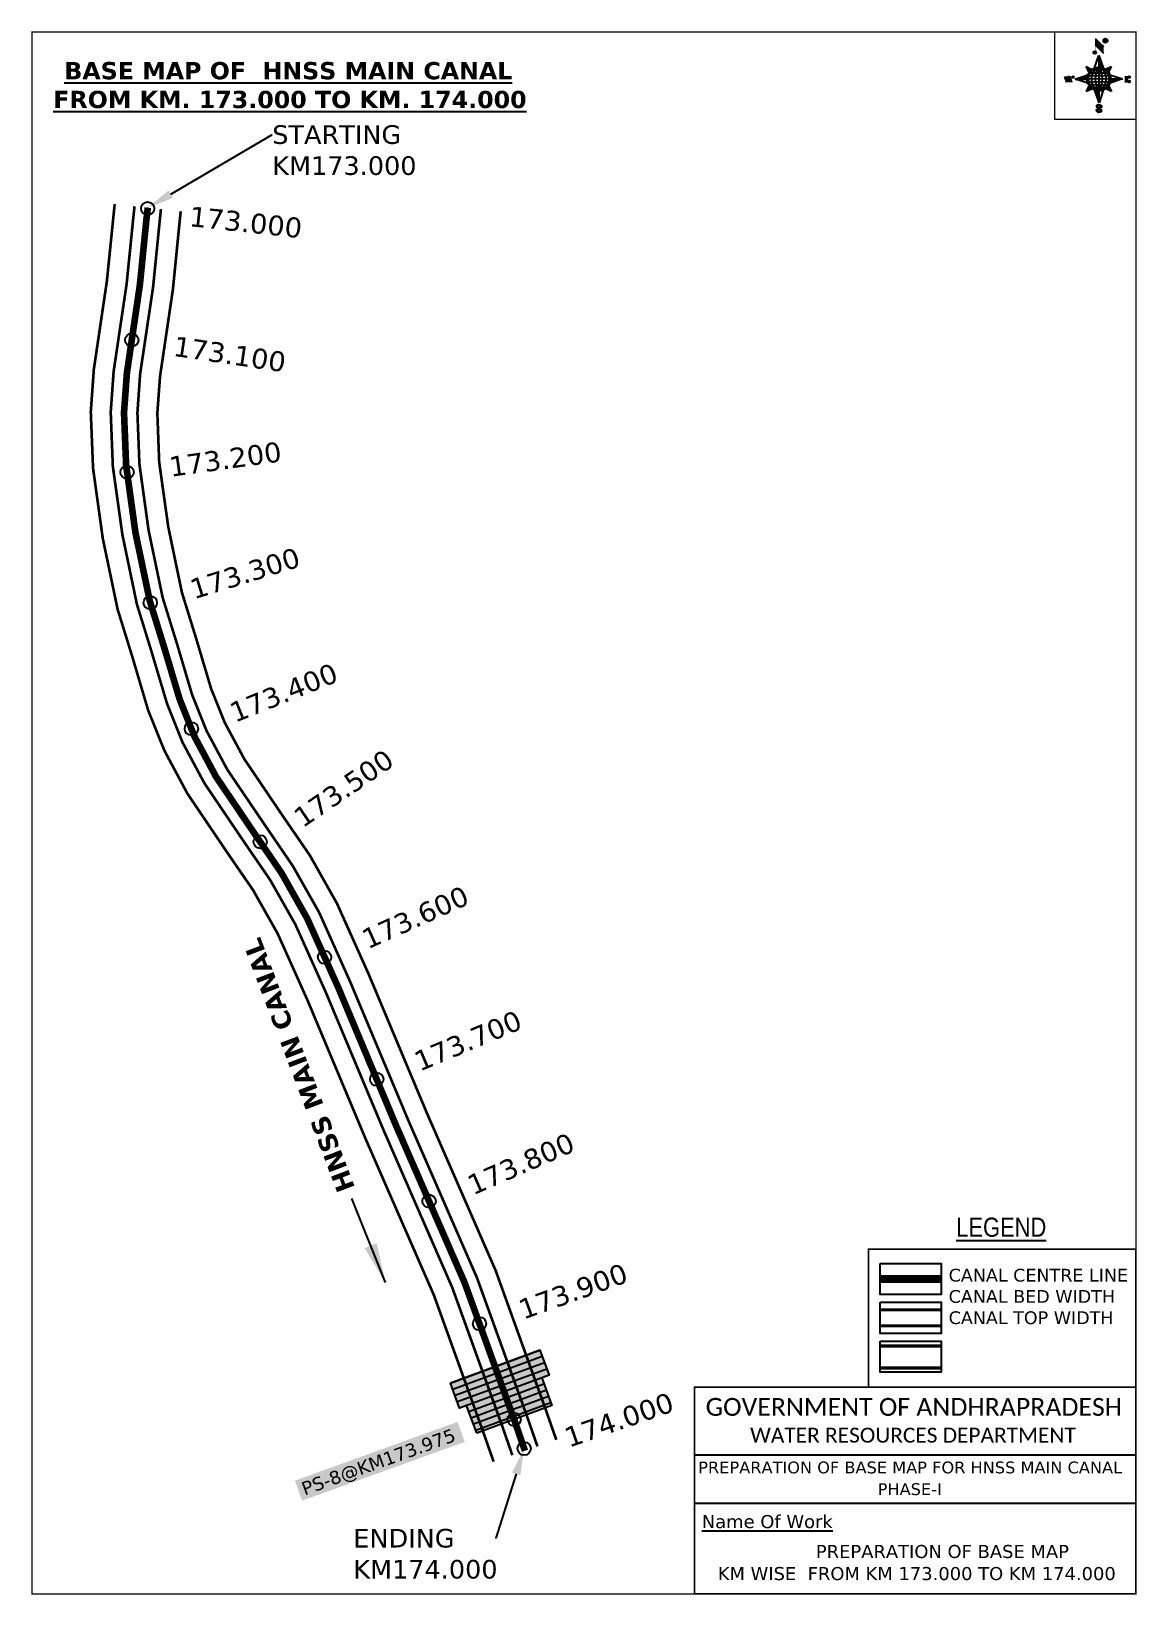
# Model space of a CAD drawing. Header units: inches. Extents: x 750606 to 751439, y 1659802 to 1660978.
import ezdxf
from ezdxf import colors
from ezdxf.entities.mleader import LeaderData, LeaderLine
from ezdxf.enums import TextEntityAlignment as Align
from ezdxf.math import Vec2, Vec3

# ---------------------------------------------------------------- set-up
doc = ezdxf.new("R2010")
doc.units = ezdxf.units.IN
doc.header["$MEASUREMENT"] = 0
doc.header["$PDMODE"] = 32
doc.header["$PDSIZE"] = 10
doc.linetypes.add('HIDDEN2', pattern=[0.1875, 0.125, -0.0625])
for name, color, linetype in [('AQUADUCT', 1, 'Continuous'), ('bord', 1, 'Continuous'), ('CANAL1', 1, 'Continuous'), ('CSMark', 72, 'Continuous'), ('DCBMS', 232, 'Continuous'), ('PAGE', 7, 'Continuous'), ('STRUCTURE', 5, 'Continuous'), ('TEXT', 7, 'Continuous')]:
    doc.layers.add(name, color=color, linetype=linetype)
doc.styles.add('ARIALN', font='ARIALN_1.TTF')
doc.styles.get("Standard").update_dxf_attribs({"font": 'verdana_0.ttf'})
doc.dimstyles.get("Standard").update_dxf_attribs({"dimtxt": 0.18, "dimasz": 0.18, "dimexe": 0.18, "dimexo": 0.0625, "dimgap": 0.09, "dimtad": 0, "dimtih": 1, "dimtoh": 1, "dimdec": 4, "dimzin": 0, "dimdsep": 46, "dimtxsty": 'Standard', "dimcen": 0.09, "dimadec": 0, "dimazin": 0, "dimtfac": 1, "dimtdec": 4, "dimtofl": 0, "dimtmove": 0, "dimatfit": 3, "dimfxl": 0, "dimtolj": 1, "dimtzin": 0, "dimarcsym": 0})
pattern_1 = [(267.297113149, (-8720374.938, 50637915.138), (10.5367255337, -0.497431438), [])]
pattern_2 = [(357.297113149, (-8720374.938, 50637915.138), (0.497431438, 10.5367255337), [])]

# ---------------------------------------------------------------- blocks, each defined once
blk = doc.blocks.new('*X16')
at = {"color": 0, "linetype": 'Continuous'}
for p, q in [((6321.6, 240.5), (6322.3, 241.2)), ((6321.6, 240.3), (6322.3, 241)), ((6321.6, 240.1), (6322.3, 240.8)), ((6321.6, 239.9), (6322.4, 240.7)), ((6321.6, 239.8), (6322.4, 240.6)), ((6321.6, 239.6), (6322.5, 240.5)), ((6321.6, 239.4), (6322.5, 240.3)), ((6321.6, 239.2), (6322.6, 240.2)), ((6321.7, 239.1), (6322.6, 240.1)), ((6321.8, 240.8), (6322.4, 241.4)), ((6321.8, 239), (6322.7, 240)), ((6321.8, 239), (6322.8, 239.9)), ((6321.9, 238.9), (6322.9, 239.8)), ((6322, 238.8), (6323, 239.7)), ((6322.1, 241.3), (6322.4, 241.6)), ((6322.1, 238.7), (6323.1, 239.6)), ((6322.2, 238.6), (6323.1, 239.6)), ((6322.3, 238.5), (6323.2, 239.5)), ((6322.4, 238.5), (6323.3, 239.4)), ((6322.5, 238.4), (6323.4, 239.3)), ((6322.7, 238.4), (6323.6, 239.3)), ((6322.8, 238.3), (6323.7, 239.2)), ((6322.9, 238.3), (6323.8, 239.1)), ((6323.1, 238.2), (6323.9, 239.1)), ((6323.2, 238.2), (6324, 239)), ((6323.3, 238.2), (6324.2, 239)), ((6323.5, 238.1), (6324.3, 238.9)), ((6323.7, 238.1), (6324.4, 238.9)), ((6323.8, 238.1), (6324.6, 238.8)), ((6324.1, 238.2), (6324.7, 238.8)), ((6324.3, 238.3), (6324.9, 238.8)), ((6324.6, 238.3), (6325.1, 238.8)), ((6324.8, 238.4), (6325.2, 238.8)), ((6325.1, 238.5), (6325.4, 238.8)), ((6325.4, 238.6), (6325.6, 238.8))]:
    blk.add_line(p, q, dxfattribs=at)
blk = doc.blocks.new('*X15')
at = {"color": 0, "linetype": 'Continuous'}
for p, q in [((6324.4, 240.3), (6324.5, 240.4)), ((6324.6, 240.3), (6324.8, 240.5)), ((6324.7, 240.2), (6325, 240.5)), ((6324.8, 240.2), (6325.2, 240.6)), ((6325, 240.1), (6325.5, 240.6)), ((6325.1, 240.1), (6325.6, 240.6)), ((6325.2, 240), (6325.8, 240.6)), ((6325.3, 240), (6326, 240.6)), ((6325.4, 239.9), (6326.1, 240.6)), ((6325.5, 239.8), (6326.2, 240.5)), ((6325.6, 239.8), (6326.3, 240.5)), ((6325.7, 239.7), (6326.5, 240.4)), ((6325.9, 239.6), (6326.6, 240.3)), ((6326, 239.5), (6326.7, 240.3)), ((6326, 239.4), (6326.8, 240.2)), ((6326.1, 239.3), (6327, 240.2)), ((6326.2, 239.3), (6327.1, 240.1)), ((6326.3, 239.2), (6327.1, 240)), ((6326.4, 239.1), (6327.2, 239.9)), ((6326.5, 239), (6327.3, 239.8)), ((6326.5, 238.9), (6327.4, 239.7)), ((6326.6, 238.8), (6327.5, 239.6)), ((6326.7, 238.7), (6327.5, 239.5)), ((6326.8, 238.6), (6327.6, 239.4)), ((6326.8, 238.5), (6327.7, 239.3)), ((6326.8, 236.5), (6327.4, 237)), ((6326.9, 238.3), (6327.8, 239.2)), ((6326.9, 238.2), (6327.9, 239.1)), ((6326.9, 236.8), (6327.6, 237.4)), ((6327, 238.1), (6327.8, 239)), ((6327, 237.9), (6327.8, 238.8)), ((6327, 237.8), (6327.8, 238.6)), ((6327, 237.6), (6327.8, 238.4)), ((6327, 237.4), (6327.8, 238.2)), ((6327, 237.3), (6327.8, 238)), ((6327, 237.1), (6327.8, 237.9))]:
    blk.add_line(p, q, dxfattribs=at)
blk = doc.blocks.new('H')
at = {"layer": 'bord', "extrusion": (0.000427885, 0.004792, 0.999988)}
h = blk.add_hatch(dxfattribs=at)
h.set_pattern_fill('LINE', color=8, scale=84.387686, angle=-2.7029, style=0)
h.set_pattern_definition(pattern_2)
h.paths.add_polyline_path([(-492, 786, -0.090992), (-448, 775), (-486, 912)])
h = blk.add_hatch(dxfattribs=at)
h.set_pattern_fill('LINE', color=8, scale=84.387686, angle=-92.7029, style=0)
h.set_pattern_definition(pattern_1)
h.paths.add_polyline_path([(-625, 665, -0.090992), (-615, 710), (-751, 671)])
h = blk.add_hatch(dxfattribs=at)
h.set_pattern_fill('LINE', color=8, scale=84.387686, angle=-2.7029, style=0)
h.set_pattern_definition(pattern_2)
h.paths.add_polyline_path([(-504, 533, -0.090992), (-549, 543), (-510, 406)])
h = blk.add_hatch(dxfattribs=at)
h.set_pattern_fill('LINE', color=8, scale=84.387686, angle=-92.7029, style=0)
h.set_pattern_definition(pattern_1)
h.paths.add_polyline_path([(-246, 647), (-372, 653, -0.090992), (-382, 609)])
for p, q in [((-519, 1020, -1217), (-435, 927, -1216)), ((-516, 1087, -1217), (-432, 994, -1217)), ((-538, 774, -1216), (-487, 906, -1216)), ((-487, 906, -1216), (-493, 780, -1216)), ((-487, 906, -1216), (-448, 769, -1216)), ((-865, 701, -1215), (-847, 638, -1215)), ((-847, 700, -1215), (-829, 637, -1215)), ((-829, 699, -1215), (-811, 636, -1215)), ((-829, 699, -1215), (-811, 698, -1215)), ((-811, 698, -1215), (-794, 635, -1215)), ((-752, 665, -1215), (-615, 704, -1215)), ((-627, 794, -1216), (-567, 760, -1216)), ((-627, 794, -1216), (-584, 747, -1215)), ((-599, 731, -1215), (-627, 794, -1216)), ((-421, 753, -1216), (-359, 781, -1216)), ((-359, 781, -1216), (-405, 739, -1216)), ((-359, 781, -1216), (-392, 721, -1215)), ((-379, 693, -1215), (-246, 641, -1215)), ((-213, 669, -1215), (-217, 601, -1215)), ((-752, 665, -1215), (-625, 659, -1215)), ((-619, 614, -1215), (-752, 665, -1215)), ((-639, 526, -1214), (-606, 585, -1215)), ((-639, 526, -1214), (-593, 568, -1215)), ((-577, 553, -1215), (-639, 526, -1214)), ((-511, 400, -1214), (-549, 537, -1214)), ((-460, 533, -1215), (-511, 400, -1214)), ((-505, 527, -1214), (-511, 400, -1214)), ((-371, 513, -1214), (-431, 546, -1215)), ((-371, 513, -1214), (-414, 560, -1215)), ((-399, 576, -1215), (-371, 513, -1214)), ((-246, 641, -1215), (-383, 603, -1215)), ((-373, 647, -1215), (-246, 641, -1215)), ((-197, 600, -1215), (-194, 668, -1215))]:
    blk.add_line(p, q, dxfattribs=at)
at = {"layer": 'bord', "color": 8, "linetype": 'ByBlock', "extrusion": (0.000427885, 0.004792, 0.999988)}
for p, q in [((-375, 679, -1215), (-620, 691, -1215)), ((-386, 711, -1215), (-605, 722, -1215)), ((-411, 744, -1216), (-578, 752, -1216)), ((-493, 780, -1216), (-505, 527, -1214)), ((-373, 647, -1215), (-625, 659, -1215)), ((-378, 616, -1215), (-623, 628, -1215)), ((-392, 585, -1215), (-611, 595, -1215)), ((-420, 555, -1215), (-587, 562, -1215))]:
    blk.add_line(p, q, dxfattribs=at)
at = {"layer": 'bord', "extrusion": (0.000427885, 0.004792, 0.999988), "elevation": -1212}
for points, const_width in [([(-522, 960), (-516, 1093)], 1.61), ([(-434, 933), (-428, 1066)], 1.61), ([(-870, 707), (-846, 706)], 0.642), ([(-829, 643), (-821, 678)], 0.642), ([(-793, 641), (-782, 694)], 0.642), ([(-223, 676), (-174, 673)], 0.706), ([(-829, 643), (-855, 644)], 0.642), ([(-811, 642), (-784, 641)], 0.642), ([(-177, 605), (-226, 607)], 0.706), ([(-195, 645), (-185, 644)], 0.706)]:
    blk.add_lwpolyline(points, dxfattribs=dict(at, const_width=const_width))
for points, const_width in [([(-414, 1073, 1), (-398, 1058, 1)], 22.3), ([(-530, 950, 1), (-520, 939, 1)], 14.8), ([(-776, 697, 1), (-769, 690, 1)], 8.9), ([(-180, 618, 1), (-173, 611, 1)], 9.79), ([(-178, 667, 1), (-171, 660, 1)], 9.79), ([(-490, 362, 1), (-498, 369, 1)], 11.1), ([(-525, 322, 1), (-533, 329, 1)], 11.1)]:
    blk.add_lwpolyline(points, format="xyb", close=True, dxfattribs=dict(at, const_width=const_width))
for points in [[(-537, 317), (-531, 310), (-520, 307), (-505, 307), (-494, 310), (-486, 318), (-487, 326), (-491, 333), (-494, 336), (-503, 341), (-522, 347), (-530, 352), (-534, 355), (-537, 363), (-537, 373), (-530, 381), (-520, 384), (-504, 384), (-493, 380), (-487, 373)], [(-522, 348), (-526, 354), (-528, 361), (-528, 371), (-526, 375), (-521, 381), (-515, 384)], [(-505, 307), (-499, 312), (-497, 319), (-497, 327), (-501, 335), (-509, 343)]]:
    blk.add_lwpolyline(points, dxfattribs=at)
at = {"layer": 'bord', "extrusion": (0.000427885, 0.004792, 0.999988)}
for centre, radius in [((-406, 1065, -1212), 22.3), ((-525, 944, -1212), 14.8), ((-773, 694, -1212), 8.9), ((-498, 659, -1212), 127), ((-177, 615, -1212), 9.79), ((-174, 663, -1212), 9.79), ((-494, 365, -1212), 11.1), ((-529, 325, -1212), 11.1)]:
    blk.add_circle(centre, radius, dxfattribs=at)
at = {"layer": 'bord', "color": 8, "linetype": 'ByBlock', "extrusion": (0.000427885, 0.004792, 0.999988)}
for centre, radius, start, end in [((-482, 658, -1212), 128, 94.9254, 259.6691), ((-437, 656, -1212), 141, 113.2864, 241.308), ((-316, 651, -1212), 222, 142.5892, 212.0053), ((-560, 662, -1212), 141, 293.2864, 61.308), ((-681, 668, -1212), 222, 322.5892, 32.0053), ((-515, 660, -1212), 128, 274.9254, 79.6691)]:
    blk.add_arc(centre, radius, start, end, dxfattribs=at)
at = {"layer": 'bord', "extrusion": (0.000427885, 0.004792, 0.999988)}
for points in [[(-516, 1093, -1212), (-431, 1000, -1212), (-519, 1026, -1212), (-434, 933, -1212)], [(-864, 707, -1212), (-846, 706, -1212), (-846, 644, -1212), (-829, 643, -1212)], [(-829, 705, -1212), (-811, 704, -1212), (-811, 642, -1212), (-793, 641, -1212)], [(-193, 674, -1212), (-197, 606, -1212), (-213, 675, -1212), (-216, 607, -1212)]]:
    blk.add_solid(points, dxfattribs=at)
at = {"layer": 'bord', "extrusion": (0.000427885, 0.004792, 0.999988), "xscale": 7.977342409717546, "yscale": 7.977342408231451, "zscale": 7.977342408476333, "rotation": 138.0840426661453}
for name, p in [('*X15', (38301, -31929, -1212)), ('*X16', (38314, -31951, -1212))]:
    blk.add_blockref(name, p, dxfattribs=at)

msp = doc.modelspace()

# ---------------------------------------------------------------- hatches: boundary and pattern name
at = {"layer": 'STRUCTURE'}
h = msp.add_hatch(color=0, dxfattribs=at)
h.set_gradient(color1=(255, 0, 127), tint=1, name='HEMISPHERICAL')
h.paths.add_polyline_path([(750941.8, 1659923.3), (750934.1, 1659944.1), (750928.9, 1659942.2), (750922, 1659960.9), (750989.3, 1659985.7), (750996.2, 1659967), (750990.7, 1659964.9), (750998.4, 1659944.2)])
h = msp.add_hatch(color=5, dxfattribs=at)
h.paths.add_polyline_path([(750992.7, 1659976.3), (750991, 1659981), (750923.8, 1659956.3), (750925.5, 1659951.6)])
h.paths.add_polyline_path([(750996.2, 1659967), (750994.5, 1659971.6), (750927.2, 1659946.9), (750928.9, 1659942.2), (750934.1, 1659944.1)])
h.paths.add_polyline_path([(750994.2, 1659955.6), (750992.4, 1659960.2), (750935.9, 1659939.4), (750937.6, 1659934.7)])
h.paths.add_polyline_path([(750939.3, 1659930), (750941, 1659925.3), (750997.6, 1659946.2), (750995.9, 1659950.9)])

# ---------------------------------------------------------------- linework, layer by layer
at = {"color": 3}
for p in [(750694.1, 1660844.8), (750682.1, 1660745.8), (750678.6, 1660646.4), (750696.1, 1660548.2), (750727, 1660453.4), (750778.8, 1660368.3), (750827.3, 1660281.4), (750866.5, 1660189.6), (750905.9, 1660097.9), (750943.9, 1660005.7), (750977.5, 1659911.7)]:
    msp.add_point(p, dxfattribs=at)
at = {"layer": 'CANAL1', "color": 200, "const_width": 2}
for points in [[(750669.3, 1660848.1), (750668.3, 1660838.4), (750663.4, 1660790), (750653.6, 1660723.8), (750651.3, 1660691.6), (750653, 1660649.4), (750660.3, 1660596.7), (750671.5, 1660543.2), (750682.8, 1660506.7), (750694.5, 1660467.2), (750706.7, 1660436.9), (750724, 1660404.6), (750753.6, 1660360.8), (750773.6, 1660331.7), (750791.9, 1660299.3), (750814.5, 1660248.9), (750858.1, 1660144.9), (750909.5, 1660027.3), (750946.3, 1659925.3), (750954.5, 1659901.9)], [(750719, 1660842.7), (750718, 1660833.2), (750713.1, 1660783.8), (750703.4, 1660718.3), (750701.4, 1660690.8), (750702.8, 1660653.8), (750709.6, 1660605.3), (750719.9, 1660555.8), (750730.6, 1660521.3), (750741.8, 1660483.7), (750752.1, 1660458), (750766.9, 1660430.5), (750795, 1660388.9), (750816.1, 1660358.2), (750836.6, 1660321.9), (750860.4, 1660268.8), (750904.1, 1660164.6), (750956, 1660045.8), (750993.4, 1659942), (751001.7, 1659918.3)]]:
    msp.add_lwpolyline(points, dxfattribs=at)
at = {"layer": 'CANAL1', "color": 5, "const_width": 2}
for points in [[(750684.2, 1660846.5), (750683.2, 1660836.8), (750678.3, 1660788.2), (750668.5, 1660722.2), (750666.3, 1660691.4), (750667.9, 1660650.7), (750675.1, 1660599.3), (750686, 1660547), (750697.1, 1660511.1), (750708.7, 1660472.2), (750720.3, 1660443.2), (750736.8, 1660412.4), (750766, 1660369.2), (750786.3, 1660339.6), (750805.3, 1660306.1), (750828.3, 1660254.8), (750871.9, 1660150.8), (750923.4, 1660032.8), (750960.4, 1659930.3), (750968.6, 1659906.8)], [(750987.5, 1659913.4), (750979.3, 1659937), (750942, 1660040.2), (750890.3, 1660158.7), (750846.6, 1660262.8), (750823.2, 1660315.1), (750803.3, 1660350.2), (750782.6, 1660380.5), (750754, 1660422.7), (750738.5, 1660451.7), (750727.6, 1660478.8), (750716.3, 1660516.9), (750705.4, 1660552), (750694.8, 1660602.7), (750687.9, 1660652.5), (750686.4, 1660691), (750688.4, 1660720), (750698.2, 1660785.7), (750703.1, 1660834.7), (750704.1, 1660844.3)]]:
    msp.add_lwpolyline(points, dxfattribs=at)
at = {"layer": 'CANAL1', "color": 1, "linetype": 'HIDDEN2', "ltscale": 100, "const_width": 5}
msp.add_lwpolyline([(750694.2, 1660845.4), (750693.1, 1660835.8), (750688.2, 1660786.9), (750678.5, 1660721.1), (750676.3, 1660691.2), (750677.9, 1660651.6), (750684.9, 1660601), (750695.7, 1660549.5), (750706.7, 1660514), (750718.2, 1660475.5), (750729.4, 1660447.4), (750745.4, 1660417.5), (750774.3, 1660374.8), (750794.8, 1660344.9), (750814.2, 1660310.6), (750837.5, 1660258.8), (750881.1, 1660154.7), (750932.7, 1660036.5), (750969.9, 1659933.7), (750978.1, 1659910.1)], dxfattribs=at)
at = {"layer": 'CANAL1', "color": 1, "linetype": 'HIDDEN2', "ltscale": 100, "const_width": 6, "elevation": -0.4}
msp.add_lwpolyline([(751291.5, 1660039.4), (751245.5, 1660039.4)], dxfattribs=at)
at = {"layer": 'CANAL1', "color": 5, "const_width": 2.4, "elevation": -0.4}
for points in [[(751291.5, 1660016.1), (751245.5, 1660016.1)], [(751291.5, 1660004.1), (751245.5, 1660004.1)]]:
    msp.add_lwpolyline(points, dxfattribs=at)
at = {"layer": 'CANAL1', "color": 200, "const_width": 2.4, "elevation": -0.4}
for points in [[(751291.5, 1659988.9), (751245.5, 1659988.9)], [(751291.5, 1659972.4), (751245.5, 1659972.4)]]:
    msp.add_lwpolyline(points, dxfattribs=at)
at = {"layer": 'PAGE', "const_width": 1}
msp.add_lwpolyline([(750607, 1660977.6), (750607, 1659802.4), (751438, 1659802.4), (751438, 1660977.6), (750607, 1660977.6)], dxfattribs=at)
at = {"layer": 'PAGE'}
for points, const_width in [([(751438, 1660977.6), (751376.9, 1660977.6), (751376.9, 1660911.9), (751438, 1660911.9)], 1), ([(751438, 1659958), (751236.7, 1659958), (751236.7, 1660061.8), (751438, 1660061.8)], 1.2), ([(751105.8, 1659958), (751438, 1659958), (751438, 1659802.4), (751105.8, 1659802.4)], 1.2)]:
    msp.add_lwpolyline(points, close=True, dxfattribs=dict(at, const_width=const_width))
at = {"layer": 'PAGE', "elevation": -0.4}
for points in [[(751245.5, 1660051.1), (751291.5, 1660051.1), (751291.5, 1660027.6), (751245.5, 1660027.6)], [(751245.5, 1660021.9), (751291.5, 1660021.9), (751291.5, 1659998.4), (751245.5, 1659998.4)], [(751245.5, 1659992.6), (751291.5, 1659992.6), (751291.5, 1659969.1), (751245.5, 1659969.1)]]:
    msp.add_lwpolyline(points, close=True, dxfattribs=at)
at = {"layer": 'PAGE'}
for points in [[(751105.8, 1659907), (751438, 1659907)], [(751105.8, 1659870.7), (751438, 1659870.7)]]:
    msp.add_lwpolyline(points, dxfattribs=at)
at = {"layer": 'STRUCTURE', "color": 0}
for points in [[(750989.3, 1659985.7), (750922, 1659960.9)], [(750941.8, 1659923.3), (750934.1, 1659944.1), (750928.9, 1659942.2), (750922, 1659960.9), (750989.3, 1659985.7), (750996.2, 1659967), (750990.7, 1659964.9), (750998.4, 1659944.2), (750941.8, 1659923.3)], [(750989.3, 1659985.7), (750922, 1659960.9)], [(750991, 1659981), (750923.8, 1659956.3)], [(750992.7, 1659976.3), (750925.5, 1659951.6)], [(750994.5, 1659971.6), (750927.2, 1659946.9)], [(750996.2, 1659967), (750928.9, 1659942.2)], [(750992.4, 1659960.2), (750935.9, 1659939.4)], [(750994.2, 1659955.6), (750937.6, 1659934.7)], [(750995.9, 1659950.9), (750939.3, 1659930)], [(750997.6, 1659946.2), (750941, 1659925.3)]]:
    msp.add_lwpolyline(points, dxfattribs=at)
msp.add_point((750969.9, 1659933.7), dxfattribs=at)

# ---------------------------------------------------------------- block references
at = {"layer": 'AQUADUCT', "color": 1, "xscale": 0.0703495379661093, "yscale": 0.07034953800030053, "zscale": 0.07034953795990817, "rotation": 3.078330607406165}
msp.add_blockref('H', (751447.6, 1660898.2, 85.4), dxfattribs=at)

# ---------------------------------------------------------------- texts
at = {"layer": 'CANAL1', "insert": (750837.6, 1660102.1), "char_height": 14, "width": 205.129, "attachment_point": 1, "rotation": 110.7613}
msp.add_mtext('\\pi0.96322;{\\fVerdana|b1|i0|c0|p34;HNSS MAIN CANAL}', dxfattribs=at)
at = {"layer": 'CSMark', "color": 1}
for s, rotation, p in [('173.000', 353.8489, (750725.7, 1660839)), ('173.100', 351.5776, (750713.8, 1660741.4)), ('173.200', 7.9404, (750710.4, 1660650.3)), ('173.300', 17.1917, (750726.7, 1660557.8)), ('173.400', 21.868, (750757, 1660464.7)), ('173.500', 34.4718, (750806.5, 1660384.5)), ('173.600', 24.1461, (750856.7, 1660294.1)), ('173.700', 22.7476, (750895.9, 1660202.2)), ('173.800', 23.5908, (750936, 1660109)), ('173.900', 19.8537, (750974.3, 1660015.7)), ('174.000', 19.2077, (751008.7, 1659919.4))]:
    msp.add_text(s, height=15, rotation=rotation, dxfattribs=at).set_placement(p, align=Align.MIDDLE_LEFT)
at = {"layer": 'PAGE', "extrusion": (0.000201441, 0.004807, 0.999988), "style": 'ARIALN'}
msp.add_text('%%ULEGEND', height=14.4, rotation=359.9999, dxfattribs=at).set_placement((751336.6, 1660058.4, 8131.1), align=Align.MIDDLE)
at = {"layer": 'PAGE', "extrusion": (0.000201441, 0.004807, 0.999988)}
for s, height, p in [('PREPARATION OF BASE MAP FOR HNSS MAIN CANAL', 8.878, (751108.5, 1659873.2, 8130.1)), ('%%UName Of Work', 9.822, (751111.2, 1659832, 8128.8))]:
    msp.add_text(s, height=height, rotation=359.9999, dxfattribs=at).set_placement(p)
for s, height, p in [('PHASE-I', 8.88, (751267.7, 1659861.3, 8130.1)), ('PREPARATION OF BASE MAP', 9.822, (751292.3, 1659814.4, 8128.9)), ('KM WISE  FROM KM 173.000 TO KM 174.000', 9.822, (751273, 1659797.8, 8128.9))]:
    msp.add_text(s, height=height, rotation=359.9999, dxfattribs=at).set_placement(p, align=Align.MIDDLE_CENTER)
at = {"layer": 'PAGE', "extrusion": (0.000201441, 0.004807, 0.999988), "attachment_point": 1, "text_direction": (1, -1e-06, -0.000201)}
for s, insert, char_height, width in [('CANAL CENTRE LINE CANAL BED WIDTH {\\H2.3741x; }CANAL TOP WIDTH{\\H1.9188x; }', (751297, 1660047, -0.4), 9.6, 168.926), ('\\pi3.5885;{\\fCalibri|b0|i0|c0|p34;\\H1.3333x;GOVERNMENT OF ANDHRAPRADESH\\P\\pi37.073;\\H0.83998x;WATER RESOURCES DEPARTMENT}', (751110.5, 1659949.8, -1.3), 10.059, 321.276)]:
    msp.add_mtext(s, dxfattribs=dict(at, insert=insert, char_height=char_height, width=width))
at = {"layer": 'STRUCTURE', "color": 5, "insert": (750808.8, 1659885.8), "char_height": 10, "width": 124.156, "attachment_point": 1, "rotation": 19.8537, "bg_fill": 1, "box_fill_scale": 1.3, "bg_fill_color": 7, "bg_fill_true_color": 16777215, "bg_fill_transparency": 4390977}
msp.add_mtext('PS-8@KM173.975', dxfattribs=at)
at = {"layer": 'TEXT', "color": 1, "insert": (750609.6, 1660955), "char_height": 13, "width": 379.826, "attachment_point": 1}
msp.add_mtext('\\pi21.755;{\\fVerdana|b1|i0|c0|p34;\\LBASE MAP OF  HNSS MAIN CANAL \\P\\pi13.452;FROM KM. 173.000 TO KM. 174.000}', dxfattribs=at)

# ---------------------------------------------------------------- leaders
at = {"layer": 'CANAL1'}
msp.add_leader([(750873.1, 1660036.6), (750847.7, 1660100)], dimstyle='Standard', override={"dimasz": 30, "dimgap": 0.09, "dimtad": 0}, dxfattribs=at)
at = {"layer": 'DCBMS', "color": 5}
ml = msp.add_multileader_mtext('Standard', dxfattribs=at)
ml.set_content('STARTING\\PKM173.000', color=5)
ml.set_leader_properties()
ml.build(insert=Vec2(0, 0))
ml.multileader.update_dxf_attribs({"dogleg_length": 0.36, "arrow_head_size": 20})
ctx = ml.context
ctx.base_point, ctx.char_height, ctx.arrow_head_size, ctx.landing_gap_size, ctx.plane_origin = Vec3(750787.8, 1660900.2), 14, 20, 0.09, Vec3(751299.7, 1660963.9)
notes = []
notes.append((ctx, [(1, (1, 1, 0), (750787.5, 1660900.2), (1, 0), 0.36, [(0, [(750694.2, 1660845.4)], 0, [])])]))
ctx.mtext.insert, ctx.mtext.flow_direction = Vec3(750787.9, 1660907.4), 5
ml = msp.add_multileader_mtext('Standard', dxfattribs=at)
ml.set_content('ENDING \\PKM174.000', color=5)
ml.set_leader_properties()
ml.build(insert=Vec2(0, 0))
ml.multileader.update_dxf_attribs({"dogleg_length": 0.36, "arrow_head_size": 20})
ctx = ml.context
ctx.base_point, ctx.char_height, ctx.arrow_head_size, ctx.landing_gap_size, ctx.plane_origin = Vec3(750848.8, 1659844.2), 14, 20, 0.09, Vec3(750992.2, 1659765.9)
notes.append((ctx, [(0, (1, 1, 0), (750956.2, 1659844.2), (-1, 0), 0.36, [(0, [(750977.5, 1659911.7)], 0, [])])]))
ctx.mtext.insert, ctx.mtext.width, ctx.mtext.flow_direction = Vec3(750848.9, 1659851.3), 108.896, 5
for ctx, leaders in notes:
    for number, flags, end, landing, length, lines in leaders:
        leader = LeaderData()
        leader.index, (leader.has_last_leader_line, leader.has_dogleg_vector, leader.attachment_direction) = number, flags
        leader.last_leader_point, leader.dogleg_vector, leader.dogleg_length = Vec3(end), Vec3(landing), length
        for number, points, colour, breaks in lines:
            line = LeaderLine()
            line.index, line.vertices, line.color, line.breaks = number, Vec3.list(points), colors.encode_raw_color(colour), breaks
            leader.lines.append(line)
        ctx.leaders.append(leader)

doc.saveas('drawing.dxf')
